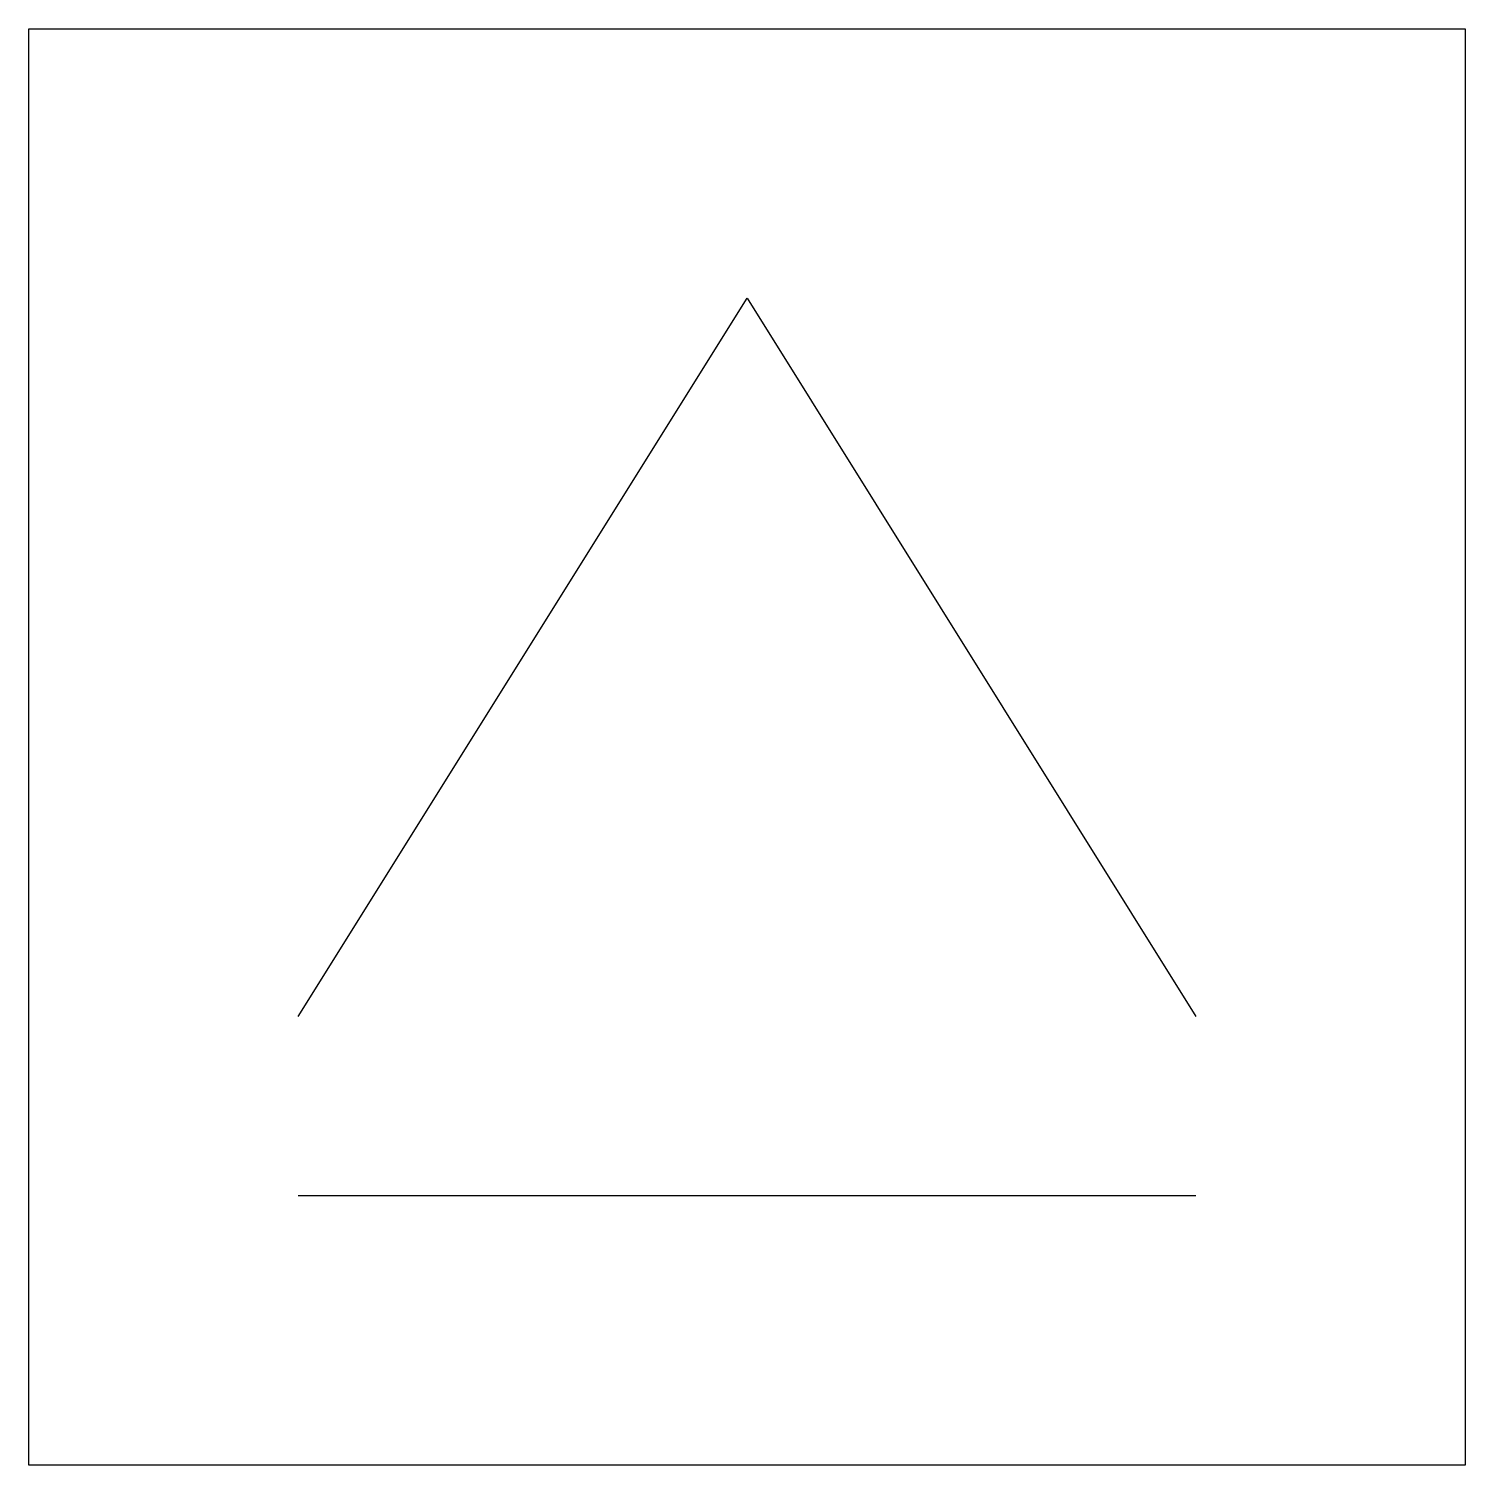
# Model space of a CAD drawing. Header units: millimetres. Extents: x -2 to 2, y 0 to 4.
import ezdxf

# ---------------------------------------------------------------- set-up
doc = ezdxf.new("R2010")
doc.units = ezdxf.units.MM
doc.header["$LTSCALE"] = 1000
doc.header["$PDMODE"] = 1
doc.header["$PDSIZE"] = 1

msp = doc.modelspace()

# ---------------------------------------------------------------- linework, layer by layer
at = {"color": 6}
for p, q in [((-1.25, 1.25), (0, 3.25)), ((0, 3.25), (1.25, 1.25)), ((1.25, 0.75), (-1.25, 0.75))]:
    msp.add_line(p, q, dxfattribs=at)
msp.add_lwpolyline([(-2, 4), (2, 4), (2, 0), (-2, 0)], close=True)
for p in [(0, 4), (-2, 2), (2, 2), (0, 0)]:
    msp.add_point(p)
at = {"layer": 'Defpoints'}
for p in [(0, 4), (-2, 2), (2, 2), (0, 0)]:
    msp.add_point(p, dxfattribs=at)

doc.saveas('drawing.dxf')
